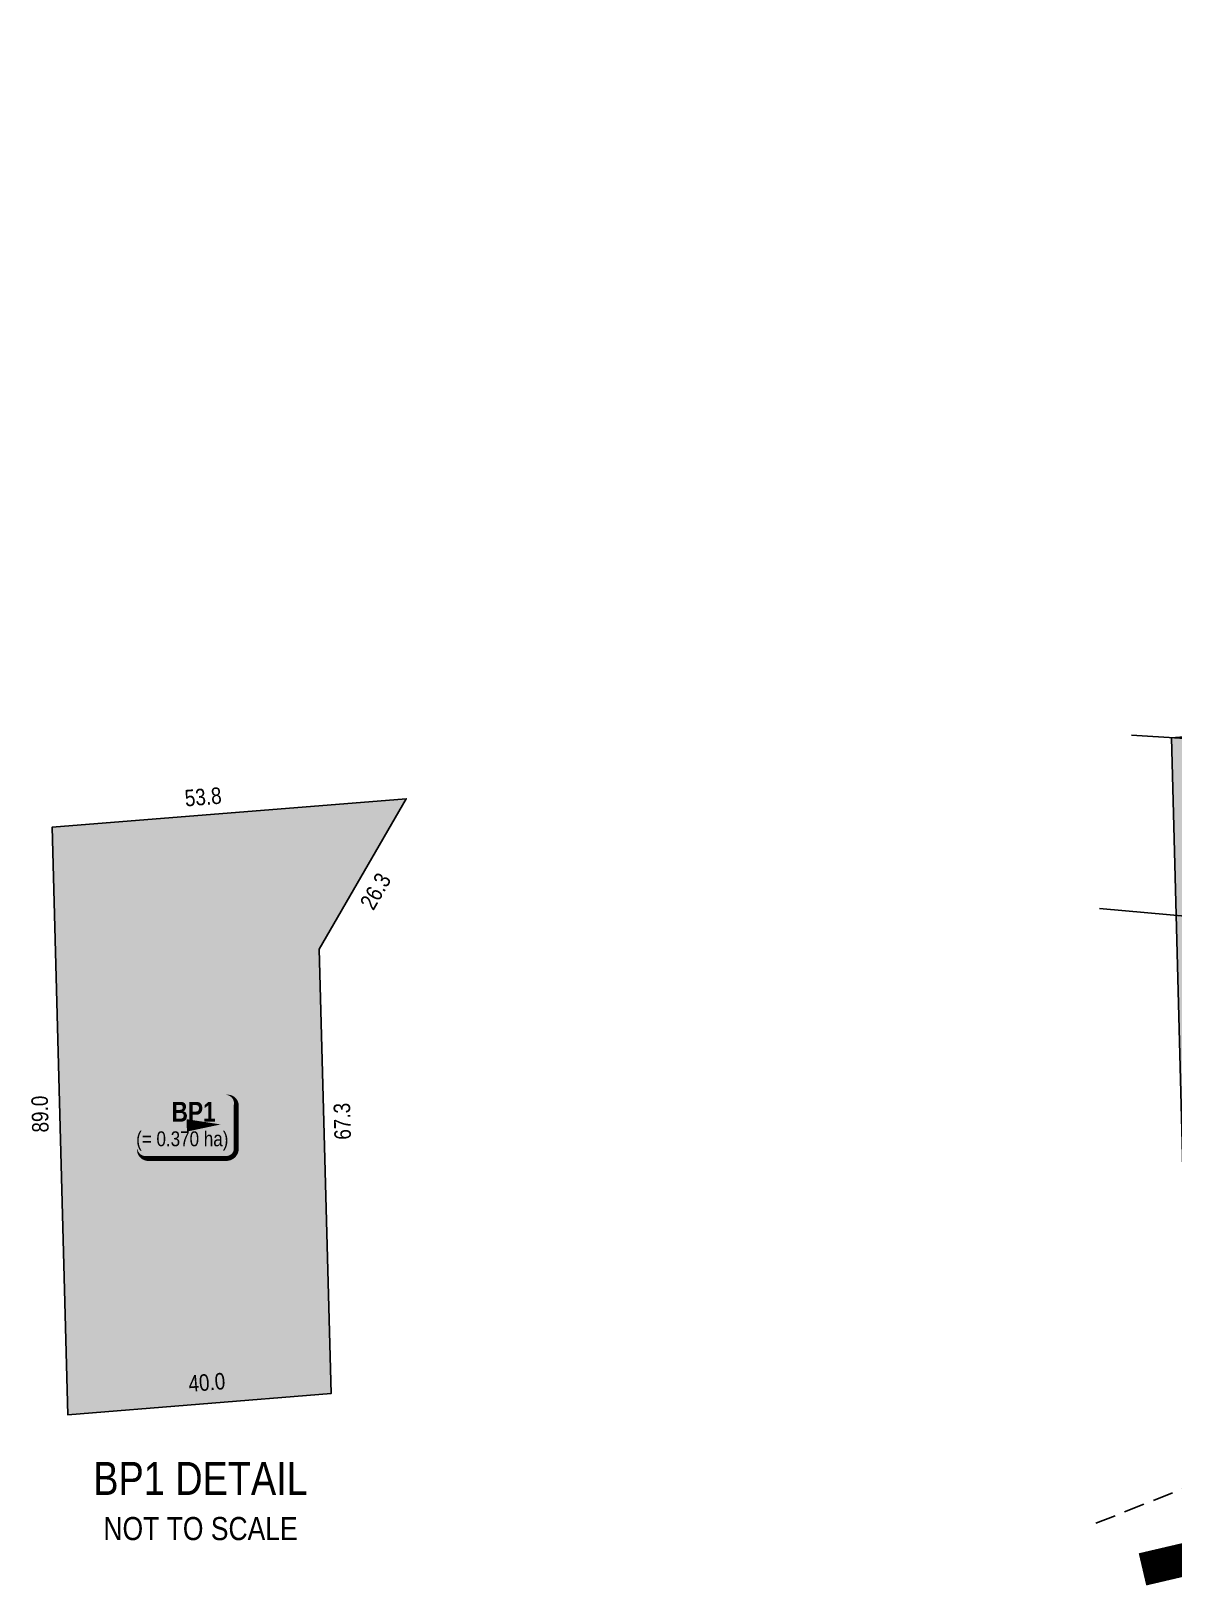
# Model space of a CAD drawing. Extents: x 621399 to 636927, y 5840575 to 5849274.
# Drawn here: x 624782 to 625474, y 5843891 to 5844833 of the extents above; entities that cross this region are included whole.
import ezdxf
from ezdxf.enums import TextEntityAlignment as Align

# ---------------------------------------------------------------- set-up
doc = ezdxf.new("R2010")
doc.units = 0
doc.header["$LTSCALE"] = 5
doc.linetypes.add('foc-ACCESSROAD', pattern=[3.75, 2.5, -1.25])
for name, color, linetype in [('AS-ROADS', 254, 'Continuous'), ('C-AR', 13, 'foc-ACCESSROAD'), ('DETAIL-T', 7, 'Continuous'), ('P-TEMP-BLOCKS', 250, 'Continuous'), ('P-TEMP-H', 41, 'Continuous'), ('P-TEMP_BORROW PIT', 46, 'Continuous'), ('T-SLOPE', 48, 'Continuous')]:
    doc.layers.add(name, color=color, linetype=linetype)
doc.styles.add('80', font='ARIALN.TTF', dxfattribs={"height": 10})
doc.styles.add('80CG', font='ARIALN.TTF', dxfattribs={"height": 10})
doc.styles.add('80L', font='ARIALN.TTF', dxfattribs={"height": 10})
doc.styles.add('BOLD', font='ARIALNB.TTF')

# ---------------------------------------------------------------- blocks, each defined once
blk = doc.blocks.new('*U72')
at = {"true_color": 0xff8aff}
h = blk.add_hatch(color=211, dxfattribs=at)
edge = h.paths.add_edge_path()
edge.add_line((-23.99999999999998, -20), (23.99999999999998, -20))
edge.add_arc((23.99999999999998, -14), 6, 270, 360)
edge.add_line((29.99999999999998, -14), (29.99999999999998, 12.5))
edge.add_arc((23.99999999999998, 12.5), 6, 0, 90)
edge.add_line((23.99999999999998, 18.5), (-23.99999999999998, 18.5))
edge.add_arc((-23.99999999999998, 12.5), 6, 90, 180)
edge.add_line((-29.99999999999998, 12.5), (-29.99999999999998, -14))
edge.add_arc((-23.99999999999998, -14), 6, 180, 270)
at = {"color": 250, "flags": 128}
blk.add_lwpolyline([(-23.99999999999998, -20, 3, 3, 0), (23.99999999999998, -20, 3, 3, 0.414213562373095), (29.99999999999998, -14, 3, 3, 0), (29.99999999999998, 12.5, 3, 0, 0.414213562373095), (23.99999999999998, 18.5, 0, 0, 0), (-23.99999999999998, 18.5, 0, 0, 0.414213562373095), (-29.99999999999998, 12.5, 0, 0, 0), (-29.99999999999998, -14, 0, 3, 0.414213562373095)], format="xyseb", close=True, dxfattribs=at)
at = {"flags": 128}
blk.add_lwpolyline([(20.53348040849176, 0.5846009386011539, 0, 7.5, 0), (-3.398394867633905e-15, 0, 0, 0, 0)], format="xyseb", dxfattribs=at)
at = {"color": 250}
for tag, p, height, style in [('TEMP_AREA_W1_001', (-9.212824010914055, 2.244292974654144), 12, 'BOLD'), ('ENTER_TEXT_001', (-30.65893587994544, -12.62358668049049), 9, '80')]:
    blk.add_attdef(tag, p, '', height=height, dxfattribs=dict(at, style=style))

msp = doc.modelspace()

# ---------------------------------------------------------------- hatches: boundary and pattern name
at = {"layer": 'P-TEMP-H'}
h = msp.add_hatch(color=256, dxfattribs=at)
h.dxf.hatch_style = 1
h.paths.add_polyline_path([(625674.8523139036, 5844312.381750175), (625683.7773139031, 5843976.201750013), (625484.489260231, 5843960.167528233), (625472.6854976338, 5844404.782531032), (625740.7024313025, 5844426.346507777)])
h = msp.add_hatch(color=256, dxfattribs=at)
h.dxf.hatch_style = 1
h.paths.add_polyline_path([(624956.7493510646, 5844276.699671807), (624963.8893510642, 5844007.755671676), (624804.4589081267, 5843994.928294254), (624795.0158980488, 5844350.620296493), (625009.4294449838, 5844367.871477889)])

# ---------------------------------------------------------------- linework, layer by layer
at = {"layer": 'AS-ROADS', "const_width": 19.99320499999988, "flags": 128}
msp.add_lwpolyline([(626798.2894462307, 5844793.575492433), (626753.6223139078, 5844702.351750152), (626703.8773139076, 5844593.321750166), (626653.9223139037, 5844473.146750151), (626603.2623139052, 5844354.471750161), (626524.0973139036, 5844204.061750166), (626449.5923139036, 5844093.951750165), (626405.7223139037, 5844047.386750164), (626356.577313906, 5844007.736750159), (626302.6023139036, 5843973.601750175), (626244.1173139039, 5843943.646750152), (626180.7523139042, 5843925.091750179), (626113.4873139049, 5843914.196750165), (626028.8123139039, 5843908.176750153), (625944.2023139036, 5843909.076750153), (625710.7673139033, 5843925.821750176), (625644.5273139045, 5843927.95175015), (625580.9923139036, 5843924.946750166), (625519.1323139035, 5843916.316750143), (625455.1223139038, 5843901.346750173)], dxfattribs=at)
at = {"layer": 'C-AR', "flags": 128}
msp.add_lwpolyline([(625426.9113052782, 5843929.230531455), (625509.7381504106, 5843962.198991225), (626346.9223139064, 5844029.556750163), (626446.2673139052, 5844247.521750162), (626678.5373139034, 5844757.291750186), (626712.8145377674, 5844832.521010978)], dxfattribs=at)
at = {"layer": 'P-TEMP_BORROW PIT', "flags": 128}
for points in [[(625674.8523139036, 5844312.381750175), (625683.7773139031, 5843976.201750013), (625484.489260231, 5843960.167528233), (625472.6854976338, 5844404.782531032), (625740.7024313025, 5844426.346507777)], [(624956.7493510646, 5844276.699671807), (624963.8893510642, 5844007.755671676), (624804.4589081267, 5843994.928294254), (624795.0158980488, 5844350.620296493), (625009.4294449838, 5844367.871477889)]]:
    msp.add_lwpolyline(points, close=True, dxfattribs=at)
at = {"layer": 'T-SLOPE', "flags": 128}
for points in [[(625840.7823139036, 5844390.671750163), (625761.6173139039, 5844374.396750176), (625634.0023139064, 5844394.756750162), (625448.482313904, 5844406.286750142)], [(625429.1523139037, 5844301.451750176), (625597.9273139039, 5844286.271750163), (625668.1723139039, 5844265.601750166), (625778.1923139064, 5844280.921750163), (625821.807313906, 5844282.041750165)]]:
    msp.add_lwpolyline(points, dxfattribs=at)

# ---------------------------------------------------------------- block references
at = {"layer": 'P-TEMP-BLOCKS', "xscale": 0.99966025, "yscale": 0.99966025, "zscale": 0.99966025}
msp.add_blockref('*U72', (624876.5416012114, 5844170.111678375), dxfattribs=at).add_auto_attribs({'TEMP_AREA_W1_001': 'BP1', 'ENTER_TEXT_001': '(= 0.370 ha)'})

# ---------------------------------------------------------------- texts
at = {"layer": 'DETAIL-T', "color": 3, "insert": (624884.8776613693, 5843942.634644479), "char_height": 19.993205, "width": 209.094600921032, "attachment_point": 5, "style": '80CG'}
msp.add_mtext('BP1 DETAIL\\P{\\H0.7x;NOT TO SCALE}', dxfattribs=at)
at = {"layer": 'P-TEMP_BORROW PIT', "style": '80L'}
for s, rotation, p in [('53.8', 4.599967351301587, (624886.4434328371, 5844369.023323823)), ('26.3', 59.98019539164924, (624990.764111957, 5844311.871933781)), ('89.0', 91.52074705154685, (624787.6752976011, 5844176.942055915)), ('67.3', 91.52074705154685, (624970.6735826553, 5844172.572661384)), ('40.0', 4.599967351301587, (624888.6907090303, 5844014.594690401))]:
    msp.add_text(s, height=9.996602499999943, rotation=rotation, dxfattribs=at).set_placement(p, align=Align.MIDDLE)

doc.saveas('drawing.dxf')
